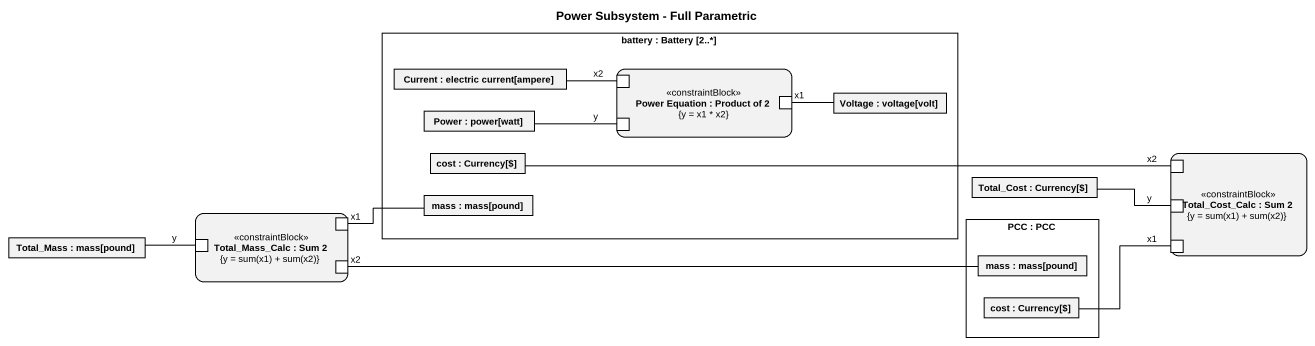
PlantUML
@startuml
title Power Subsystem - Full Parametric
rectangle "battery : Battery [2..*]" as battery {
  rectangle "Current : electric current[ampere]" as Current
  rectangle "Power Equation : Product of 2\n{y = x1 * x2}" as Power_Equation <<constraintBlock>> {
    port x2
    port y
    port x1
  }
  rectangle "Power : power[watt]" as Power
  rectangle "Voltage : voltage[volt]" as Voltage
  rectangle "cost : Currency[$]" as cost
  rectangle "mass : mass[pound]" as mass
}
rectangle "Total_Cost_Calc : Sum 2\n{y = sum(x1) + sum(x2)}" as Total_Cost_Calc <<constraintBlock>> {
  port "x2" as x2_2
  port "y" as y_2
  port "x1" as x1_3
}
rectangle "Total_Cost : Currency[$]" as Total_Cost
rectangle "Total_Mass_Calc : Sum 2\n{y = sum(x1) + sum(x2)}" as Total_Mass_Calc <<constraintBlock>> {
  port "x1" as x1_2
  port "y" as y_3
  port "x2" as x2_3
}
rectangle "PCC : PCC" as PCC {
  rectangle "mass : mass[pound]" as mass_2
  rectangle "cost : Currency[$]" as cost_2
}
rectangle "Total_Mass : mass[pound]" as Total_Mass
Current -right- x2
Power -right- y
x1 -right- Voltage
cost -right- x2_2
Total_Cost -right- y_2
x1_2 -right- mass
Total_Mass -right- y_3
x2_3 -right- mass_2
cost_2 -right- x1_3
@enduml
